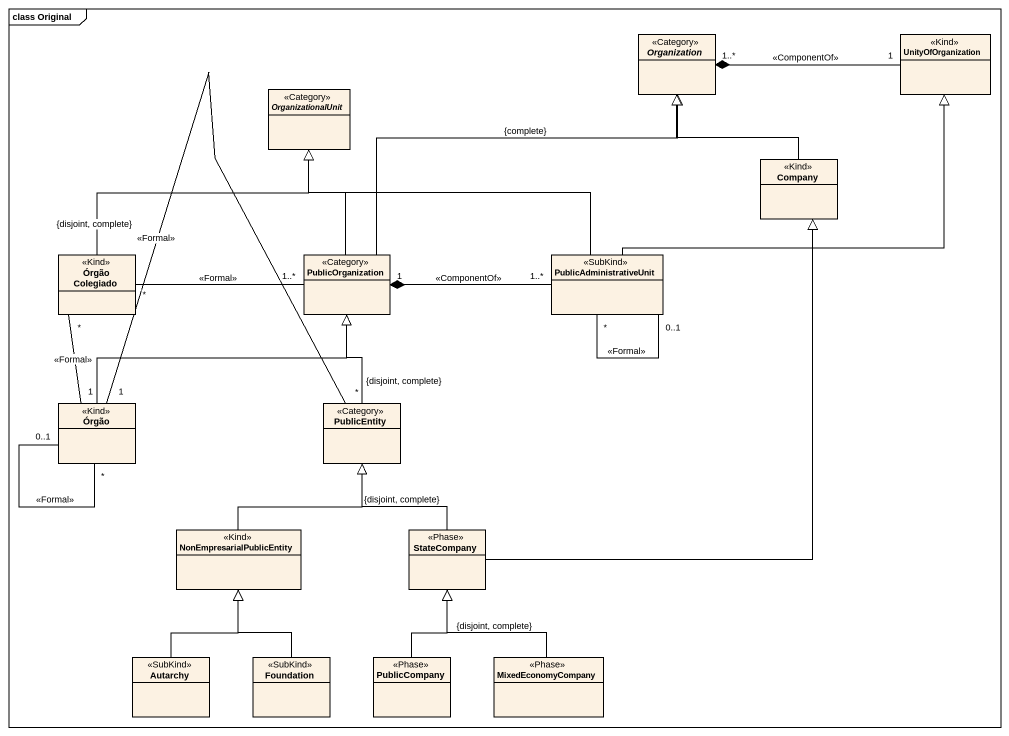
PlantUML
@startuml
mainframe class Original
hide circle
hide empty members
abstract class Organization <<Category>>
class UnityOfOrganization <<Kind>>
abstract class OrganizationalUnit <<Category>>
class Company <<Kind>>
class "Órgão Colegiado" as Órgão_Colegiado <<Kind>>
class PublicOrganization <<Category>>
class PublicAdministrativeUnit <<SubKind>>
class Órgão <<Kind>>
class PublicEntity <<Category>>
class NonEmpresarialPublicEntity <<Kind>>
class StateCompany <<Phase>>
class Autarchy <<SubKind>>
class Foundation <<SubKind>>
class PublicCompany <<Phase>>
class MixedEconomyCompany <<Phase>>
Organization "1..*" *-right- "1" UnityOfOrganization : <<ComponentOf>>
Company -up-|> Organization
Órgão_Colegiado -up-|> OrganizationalUnit : {disjoint, complete}
Órgão_Colegiado "*" -- "1" Órgão : <<Formal>>
PublicOrganization -up-|> Organization : {complete}
PublicOrganization -up-|> OrganizationalUnit
PublicOrganization "1..*" -left- "*" Órgão_Colegiado : <<Formal>>
PublicAdministrativeUnit -up-|> UnityOfOrganization
PublicAdministrativeUnit -left-|> OrganizationalUnit
PublicAdministrativeUnit "1..*" -left-* "1" PublicOrganization : <<ComponentOf>>
PublicAdministrativeUnit "*" -- "0..1" PublicAdministrativeUnit : <<Formal>>
Órgão -right-|> PublicOrganization
Órgão "0..1" -- "*" Órgão : <<Formal>>
PublicEntity -up-|> PublicOrganization : {disjoint, complete}
PublicEntity "*" -left- "1" Órgão : <<Formal>>
NonEmpresarialPublicEntity -up-|> PublicEntity
StateCompany -up-|> Company
StateCompany -up-|> PublicEntity : {disjoint, complete}
Autarchy -up-|> NonEmpresarialPublicEntity
Foundation -up-|> NonEmpresarialPublicEntity
PublicCompany -up-|> StateCompany
MixedEconomyCompany -up-|> StateCompany : {disjoint, complete}
@enduml
